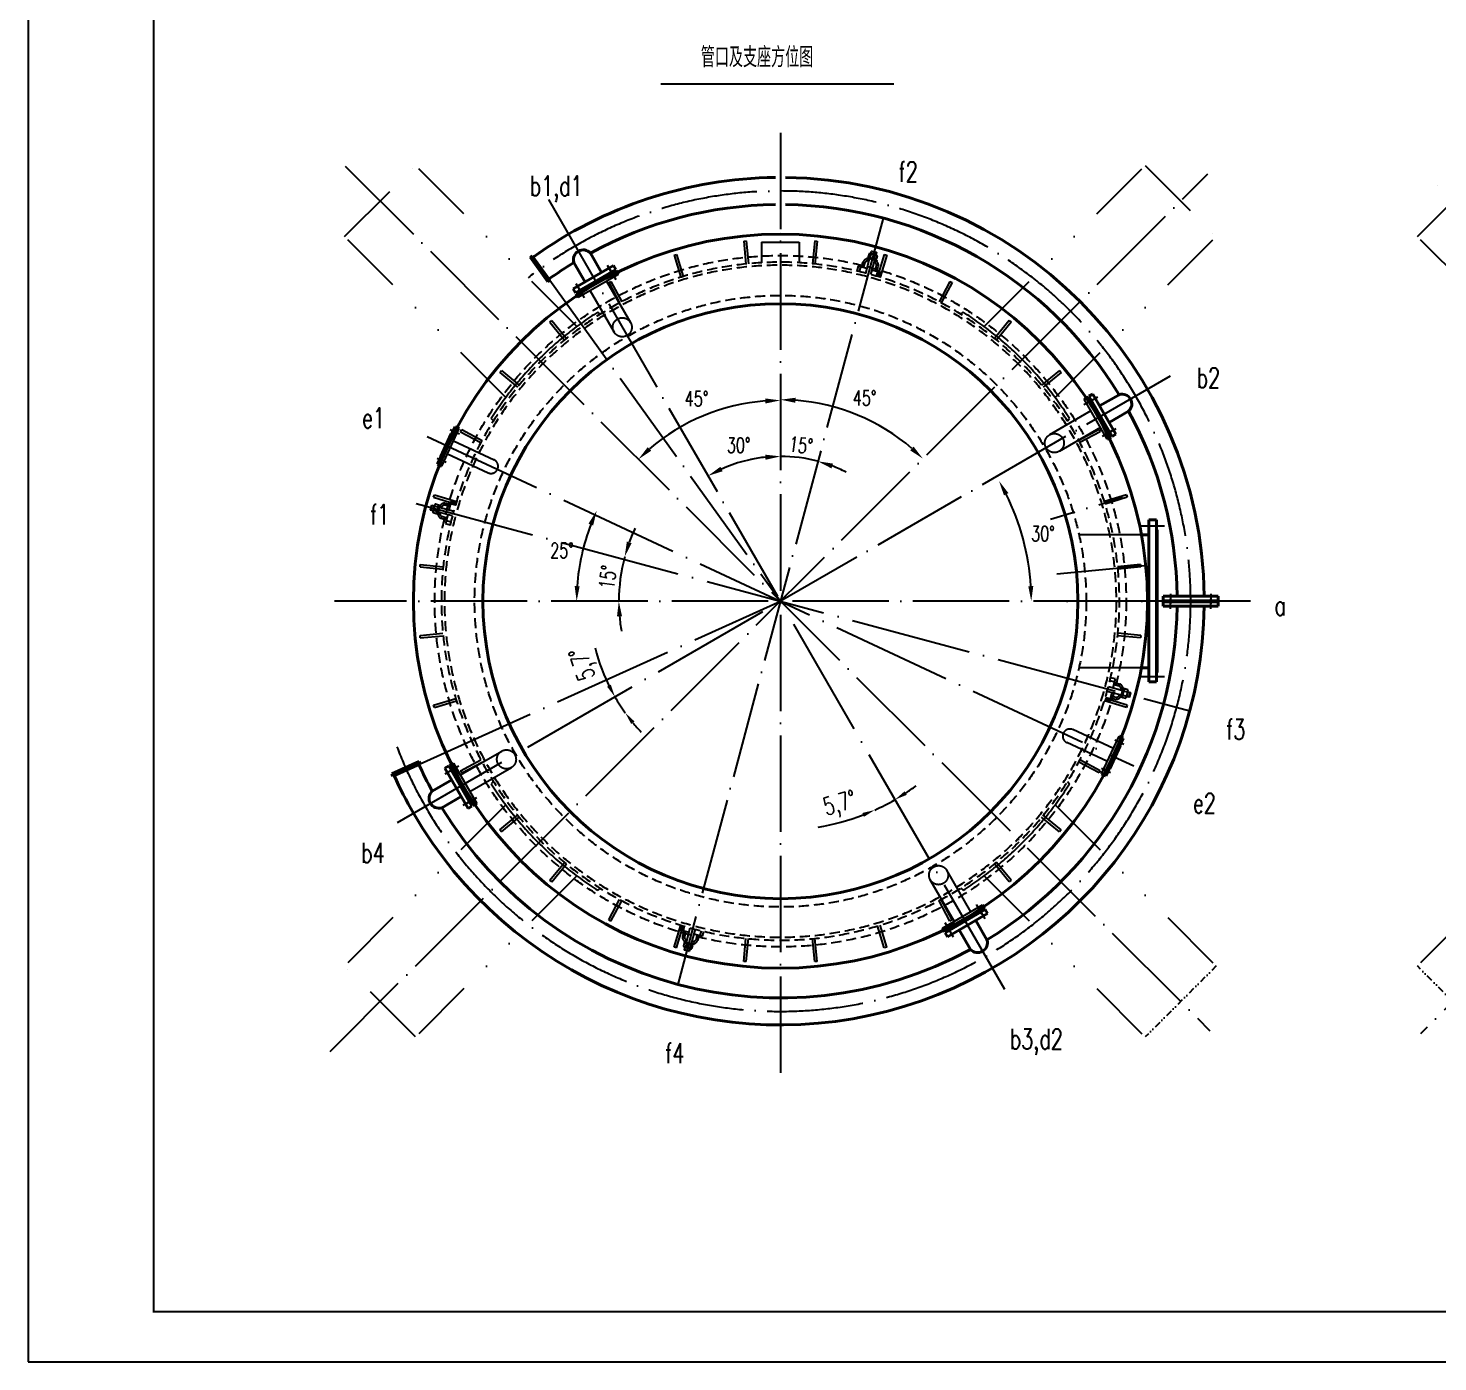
# Model space of a CAD drawing. Extents: x 707610 to 724430, y 95426 to 107306.
# Drawn here: x 707610 to 713225, y 95426 to 100739 of the extents above; entities that cross this region are included whole.
import ezdxf

# ---------------------------------------------------------------- set-up
doc = ezdxf.new("R2010")
doc.units = 0
doc.header["$LTSCALE"] = 20
for name, pattern in [('ACAD_ISO02W100', [15, 12, -3]), ('ACAD_ISO04W100', [30, 24, -3, 0, -3]), ('DASHDOT', [1, 0.5, -0.25, 0, -0.25]), ('DIVIDE', [31.75, 12.7, -6.35, 0, -6.35, 0, -6.35]), ('HIDDEN-S', [3, 2, -1])]:
    doc.linetypes.add(name, pattern=pattern)
for name, color, linetype in [('CDR_DIM', 7, 'Continuous'), ('K1', 4, 'Continuous'), ('图层1', 7, 'Continuous'), ('图层2', 2, 'DASHDOT'), ('图层3', 2, 'Continuous'), ('图层4', 6, 'ACAD_ISO02W100'), ('图层6', 3, 'DIVIDE')]:
    doc.layers.add(name, color=color, linetype=linetype)
doc.layers.add('图层5', color=1, linetype='Continuous', lineweight=40)
doc.styles.add('hzfs', font='simplex.shx', dxfattribs={"width": 0.7, "bigfont": 'hzfs.shx'})
doc.dimstyles.new('PVCAD$2', dxfattribs={"dimscale": 20, "dimtxt": 3, "dimasz": 3, "dimexe": 2, "dimexo": 1, "dimgap": 1, "dimtad": 2, "dimtih": 1, "dimdec": 0, "dimzin": 0, "dimdsep": 46, "dimtxsty": 'hzfs', "dimcen": 0, "dimclrd": 4, "dimclre": 4, "dimclrt": 7, "dimadec": 0, "dimazin": 0, "dimtfac": 0.7, "dimtmove": 0, "dimatfit": 0, "dimfxl": 0, "dimlwd": -1, "dimlwe": -1, "dimarcsym": 0})

# ---------------------------------------------------------------- blocks, each defined once
blk = doc.blocks.new('*D152')
at = {"layer": 'CDR_DIM', "color": 4}
for start, end in [(95.9621, 101.9243), (75, 90), (63.0757, 69.0379)]:
    blk.add_arc((710606.3, 98456.1), 576.9, start, end, dxfattribs=at)
for points in [[(710545.9, 99039.8), (710546.9, 99019.8), (710606.3, 99032.9)], [(710809.6, 98985.2), (710815.8, 99004.2), (710755.6, 99013.3)]]:
    blk.add_solid(points, dxfattribs=at)
at = {"layer": 'Defpoints', "color": 0}
for p in [(710606.3, 100322.1), (711015.2, 99982.2), (710706.5, 99024.1), (710197.4, 96929.9), (710606.3, 96569.6)]:
    blk.add_point(p, dxfattribs=at)
at = {"layer": 'CDR_DIM', "color": 7, "insert": (710688.1, 99077.5), "char_height": 60, "attachment_point": 5, "rotation": 352.5, "style": 'hzfs'}
blk.add_mtext('15°', dxfattribs=at)
blk = doc.blocks.new('*D155')
at = {"layer": 'CDR_DIM', "color": 4}
blk.add_arc((710606.3, 98456.1), 799.9, 94.2989, 130.7011, dxfattribs=at)
for points in [[(710546, 99263.7), (710546.7, 99243.7), (710606.3, 99255.9)], [(710091.5, 99055.1), (710077.9, 99069.8), (710040.7, 99021.6)]]:
    blk.add_solid(points, dxfattribs=at)
at = {"layer": 'Defpoints', "color": 0}
for p in [(710606.3, 100322.1), (708872.9, 100189.5), (710399.3, 99228.7), (712317.3, 96745.1), (710606.3, 96569.6)]:
    blk.add_point(p, dxfattribs=at)
at = {"layer": 'CDR_DIM', "color": 7, "insert": (710272.1, 99262.9), "char_height": 60, "attachment_point": 5, "style": 'hzfs'}
blk.add_mtext('45°', dxfattribs=at)
blk = doc.blocks.new('*D156')
at = {"layer": 'CDR_DIM', "color": 4}
blk.add_arc((710606.3, 98456.1), 802.7, 49.2838, 85.7162, dxfattribs=at)
for points in [[(710665.9, 99246.5), (710666.6, 99266.5), (710606.3, 99258.7)], [(711136.7, 99071.8), (711123.1, 99057.1), (711173.9, 99023.6)]]:
    blk.add_solid(points, dxfattribs=at)
at = {"layer": 'Defpoints', "color": 0}
for p in [(710606.3, 100322.1), (712309.1, 100158.8), (711007.7, 99151.2), (708812.8, 96662.6), (710606.3, 96569.6)]:
    blk.add_point(p, dxfattribs=at)
at = {"layer": 'CDR_DIM', "color": 7, "insert": (710941.6, 99265.5), "char_height": 60, "attachment_point": 5, "style": 'hzfs'}
blk.add_mtext('45°', dxfattribs=at)
blk = doc.blocks.new('*D121')
at = {"layer": 'CDR_DIM', "color": 4}
blk.add_arc((710647.6, 98456.1), 957.9, 3.5896, 26.4104, dxfattribs=at)
for points in [[(711496.6, 98877.4), (711514.3, 98886.8), (711477.1, 98935)], [(711613.5, 98516.3), (711593.5, 98515.7), (711605.4, 98456.1)]]:
    blk.add_solid(points, dxfattribs=at)
at = {"layer": 'Defpoints', "color": 0}
for p in [(712199.3, 99351.9), (711590.9, 98622.4), (708830.5, 98456.1), (710647.6, 98456.1), (712519.4, 98456.1)]:
    blk.add_point(p, dxfattribs=at)
at = {"layer": 'CDR_DIM', "color": 7, "insert": (711651.8, 98725.1), "char_height": 60, "attachment_point": 5, "style": 'hzfs'}
blk.add_mtext('30°', dxfattribs=at)
blk = doc.blocks.new('*D151')
at = {"layer": 'CDR_DIM', "color": 4}
blk.add_arc((710606.3, 98456.1), 576.5, 95.9654, 114.0346, dxfattribs=at)
for points in [[(710376, 98973.7), (710367, 98991.5), (710318, 98955.4)], [(710545.9, 99039.5), (710546.9, 99019.5), (710606.3, 99032.6)]]:
    blk.add_solid(points, dxfattribs=at)
at = {"layer": 'Defpoints', "color": 0}
for p in [(710606.3, 100322.1), (709682.3, 100056.6), (710506.2, 99023.8), (710606.3, 98456.1), (710606.3, 96569.6)]:
    blk.add_point(p, dxfattribs=at)
at = {"layer": 'CDR_DIM', "color": 7, "insert": (710439.8, 99077.4), "char_height": 60, "attachment_point": 5, "style": 'hzfs'}
blk.add_mtext('30°', dxfattribs=at)
blk = doc.blocks.new('*D101')
at = {"layer": 'CDR_DIM', "color": 4}
blk.add_arc((710647.6, 98456.1), 853, 159.031, 175.969, dxfattribs=at)
for points in [[(709841.8, 98765.2), (709860.3, 98757.4), (709874.5, 98816.5)], [(709806.7, 98515.7), (709786.7, 98516.4), (709794.6, 98456.1)]]:
    blk.add_solid(points, dxfattribs=at)
at = {"layer": 'Defpoints', "color": 0}
for p in [(709240.4, 99112.2), (709830.4, 98700.7), (708830.5, 98456.1), (712519.4, 98456.1), (712054.9, 97799.8)]:
    blk.add_point(p, dxfattribs=at)
at = {"layer": 'CDR_DIM', "color": 7, "insert": (709736.2, 98658.1), "char_height": 60, "attachment_point": 5, "style": 'hzfs'}
blk.add_mtext('25°', dxfattribs=at)
blk = doc.blocks.new('*D102')
at = {"layer": 'CDR_DIM', "color": 4}
for start, end in [(154.9586, 159.9793), (165, 180), (185.0207, 190.0414)]:
    blk.add_arc((710647.6, 98456.1), 684.9, start, end, dxfattribs=at)
for points in [[(710013.6, 98687.5), (709994.5, 98693.6), (709986, 98633.3)], [(709955.3, 98395.7), (709975.3, 98396.5), (709962.6, 98456.1)]]:
    blk.add_solid(points, dxfattribs=at)
at = {"layer": 'Defpoints', "color": 0}
for p in [(709196.2, 98845), (709973, 98575), (708830.5, 98456.1), (712519.4, 98456.1), (712278, 98019.2)]:
    blk.add_point(p, dxfattribs=at)
at = {"layer": 'CDR_DIM', "color": 7, "insert": (709918.9, 98552), "char_height": 60, "attachment_point": 5, "rotation": 82.5, "style": 'hzfs'}
blk.add_mtext('15°', dxfattribs=at)
blk = doc.blocks.new('*D129')
at = {"layer": 'CDR_DIM', "color": 4}
blk.add_arc((714879.1, 98456.1), 723.2, 94.7549, 130.2456, dxfattribs=at)
for points in [[(714818.7, 99186.7), (714819.5, 99166.8), (714879.1, 99179.2)], [(714418.6, 99000.7), (714405.1, 99015.4), (714367.7, 98967.4)]]:
    blk.add_solid(points, dxfattribs=at)
at = {"layer": 'Defpoints', "color": 0}
for p in [(714879.1, 100270.6), (713204.2, 100130.9), (714691.9, 99154.6), (714879.1, 98456.1), (714879.1, 96838.3)]:
    blk.add_point(p, dxfattribs=at)
at = {"layer": 'CDR_DIM', "color": 7, "insert": (714574.2, 99192.1), "char_height": 60, "attachment_point": 5, "style": 'hzfs'}
blk.add_mtext('45°', dxfattribs=at)

msp = doc.modelspace()

# ---------------------------------------------------------------- linework, layer by layer
for p, q in [((707610.1, 107306.3), (707610.1, 95426.3)), ((707610.1, 95426.3), (724430.1, 95426.3))]:
    msp.add_line(p, q)
at = {"layer": 'CDR_DIM', "ltscale": 30}
for radius, start, end in [(761.4, 194.1439, 207.583), (761.4, 210, 215.7), (761.4, 219.4633, 223.2266), (912.7, 303.1392, 306.2784), (912.7, 294.3, 300), (912.7, 279.4945, 291.1608)]:
    msp.add_arc((710606.3, 98456.1), radius, start, end, dxfattribs=at)
for points in [[(709930.7, 98123.4), (709916, 98115.5), (709946.9, 98075.4)], [(710011.9, 97967), (710025.1, 97977.2), (709988, 98011.8)], [(711109.6, 97684.7), (711100.9, 97698.9), (711062.7, 97665.6)], [(710932.6, 97612.6), (710939, 97597.2), (710981.9, 97624.2)]]:
    msp.add_solid(points, dxfattribs=at)
at = {"layer": 'K1', "const_width": 8}
msp.add_lwpolyline([(724230.1, 95626.3), (724230.1, 107106.3), (708110.1, 107106.3), (708110.1, 95626.3)], close=True, dxfattribs=at)
at = {"layer": '图层1'}
msp.add_line((710130.5, 100516.6), (711057.6, 100516.6), dxfattribs=at)
at = {"layer": '图层2', "linetype": 'ACAD_ISO04W100', "ltscale": 0.8}
for p, q in [((710606.3, 100322.1), (710606.3, 96569.6)), ((708872.9, 100189.5), (712317.3, 96745.1)), ((708812.8, 96662.6), (712309.1, 100158.8)), ((709682.3, 100056.6), (710606.3, 98456.1)), ((711015.2, 99982.2), (710197.4, 96929.9)), ((709687.8, 99734.3), (710606.3, 98456.1)), ((712158, 99351.9), (710606.3, 98456.1)), ((712478.1, 98456.1), (708830.5, 98456.1)), ((714879.1, 98456.1), (713155.4, 96732.4))]:
    msp.add_line(p, q, dxfattribs=at)
at = {"layer": '图层2', "linetype": 'ACAD_ISO04W100'}
for p, q in [((714879.1, 98456.1), (713204.2, 100130.9)), ((709199.1, 99112.2), (712013.7, 97799.8)), ((709154.9, 98845), (712236.8, 98019.2)), ((711706.9, 98564.5), (712055.8, 98598.8)), ((709080.7, 97575.2), (710606.3, 98456.1)), ((709171.8, 97808.3), (710606.3, 98456.1)), ((711499.6, 96908.9), (710606.3, 98456.1)), ((710606.3, 98456.1), (710606.4, 98456.1))]:
    msp.add_line(p, q, dxfattribs=at)
at = {"layer": '图层2', "ltscale": 10}
for p, q in [((709940.4, 99754.5), (709917.9, 99793.4)), ((709927.8, 99776.2), (709950.3, 99737.3)), ((709814.8, 99682), (709792.4, 99720.9)), ((709802.3, 99703.7), (709824.7, 99664.8)), ((711832.3, 99247.6), (711871.1, 99270)), ((711854, 99260.1), (711815.1, 99237.7)), ((709327.6, 99121.3), (709291.4, 99138.2)), ((711926.5, 99134.5), (711887.6, 99112.1)), ((711904.8, 99122), (711943.6, 99144.4)), ((709274.8, 99008), (709238.6, 99024.9)), ((711682.6, 98782.5), (711999, 98878.5)), ((712042.3, 98756.1), (712135.6, 98756.1)), ((712160.3, 98486.1), (712160.3, 98446.1)), ((712320.3, 98486.1), (712320.3, 98446.1)), ((712298.9, 98456.1), (711624.2, 98456.1)), ((712160.3, 98426.1), (712160.3, 98466.1)), ((712320.3, 98426.1), (712320.3, 98466.1)), ((712042.3, 98156.1), (712135.6, 98156.1)), ((711937.8, 97904.1), (711974.1, 97887.2)), ((709307.9, 97790.1), (709269, 97767.7)), ((709286.1, 97777.6), (709325, 97800)), ((711885, 97790.8), (711921.2, 97773.9)), ((709380.4, 97664.5), (709341.5, 97642.1)), ((709358.6, 97652), (709397.5, 97674.4)), ((711410.4, 97208.4), (711387.9, 97247.3)), ((711397.8, 97230.1), (711420.3, 97191.2)), ((711284.8, 97135.9), (711262.4, 97174.8)), ((711272.3, 97157.6), (711294.7, 97118.7))]:
    msp.add_line(p, q, dxfattribs=at)
at = {"layer": '图层2', "linetype": 'ACAD_ISO04W100', "ltscale": 0.8}
msp.add_arc((710606.3, 98456.1), 1634, 200.8094, 127.9694, dxfattribs=at)
at = {"layer": '图层4', "ltscale": 5}
for p, q in [((710460, 99890.6), (710470, 99891.6)), ((710460, 99890.6), (710469, 99799.1)), ((710470, 99891.6), (710479, 99800)), ((710531.3, 99886.1), (710531.3, 99804)), ((710531.3, 99886.1), (710681.3, 99886.1)), ((710681.3, 99886.1), (710681.3, 99804)), ((710742.7, 99891.6), (710733.7, 99800)), ((710742.7, 99891.6), (710752.6, 99890.6)), ((710752.6, 99890.6), (710743.6, 99799.1)), ((710182.9, 99834.5), (710192.5, 99837.4)), ((710182.9, 99834.5), (710209.6, 99746.5)), ((710192.5, 99837.4), (710219.2, 99749.4)), ((710959.1, 99839.4), (710955.8, 99827.2)), ((710955.8, 99827.2), (710960.3, 99823.2)), ((710965, 99840.6), (710959.1, 99839.4)), ((710964.2, 99825), (710967.4, 99837.2)), ((710988, 99834.5), (710965, 99840.6)), ((710966.8, 99840.1), (710969.4, 99849.8)), ((710967.8, 99839.9), (710970.6, 99850.5)), ((710970.6, 99850.5), (710969.4, 99849.8)), ((710969.4, 99849.8), (710988.7, 99844.6)), ((710970.6, 99850.5), (710988, 99845.8)), ((710980.9, 99820.5), (710984.1, 99832.7)), ((710988, 99845.8), (710985.2, 99835.2)), ((710988.7, 99844.6), (710986.1, 99835)), ((710988, 99845.8), (710988.7, 99844.6)), ((710992.5, 99830.5), (710988, 99834.5)), ((710989.2, 99818.3), (710992.5, 99830.5)), ((711020.1, 99837.4), (710993.4, 99749.4)), ((711029.7, 99834.5), (711003, 99746.5)), ((711020.1, 99837.4), (711029.7, 99834.5)), ((710916.1, 99790.6), (710911, 99771.2)), ((710951, 99781.2), (710916.1, 99790.6)), ((710921.9, 99768.6), (710927, 99787.6)), ((710929.7, 99786.9), (710936.3, 99807.3)), ((710937.4, 99784.9), (710943.9, 99804.9)), ((710946.1, 99762.6), (710961.4, 99819.8)), ((710952.5, 99819.8), (710960.2, 99820.2)), ((710952.9, 99811.8), (710959.3, 99812.1)), ((710953.2, 99822), (710954, 99824.9)), ((710988.9, 99812.5), (710953.2, 99822)), ((710954, 99824.9), (710989.7, 99815.4)), ((710960.2, 99820.2), (710958, 99812.1)), ((710960.3, 99823.2), (710983.3, 99817.1)), ((710980.7, 99814.7), (710965.4, 99757.4)), ((710970.4, 99776), (711005.2, 99766.7)), ((710984, 99803.4), (710978.6, 99806.9)), ((710981.9, 99814.3), (710979.8, 99806.2)), ((710988.4, 99810.2), (710981.9, 99814.3)), ((710983.3, 99817.1), (710989.2, 99818.3)), ((710984, 99772.4), (710988.4, 99793)), ((710989.7, 99815.4), (710988.9, 99812.5)), ((710991.7, 99770.3), (710996.2, 99791.3)), ((709961.4, 99758), (709801.2, 99665.5)), ((709914.2, 99730.8), (710009.5, 99565.7)), ((709922.2, 99725.4), (709931, 99730.1)), ((709922.2, 99725.4), (709965.5, 99644.3)), ((709931, 99730.1), (709974.3, 99649)), ((710989.3, 99750.6), (710994.4, 99769.6)), ((711005.2, 99766.7), (711000.1, 99747.4)), ((711281.7, 99730.1), (711238.3, 99649)), ((711290.5, 99725.4), (711247.1, 99644.3)), ((711281.7, 99730.1), (711290.5, 99725.4)), ((709848.4, 99692.8), (709943.7, 99527.7)), ((709887.7, 99598.9), (709879, 99607.6)), ((711324.9, 99598.9), (711333.6, 99607.6)), ((709687.7, 99567.6), (709695.4, 99573.9)), ((709687.7, 99567.6), (709746, 99496.4)), ((709695.4, 99573.9), (709753.8, 99502.8)), ((711517.2, 99573.9), (711458.9, 99502.8)), ((711525, 99567.6), (711466.6, 99496.4)), ((711517.2, 99573.9), (711525, 99567.6)), ((709488.5, 99367), (709494.8, 99374.7)), ((709488.5, 99367), (709559.6, 99308.6)), ((709494.8, 99374.7), (709565.9, 99316.3)), ((711717.8, 99374.7), (711646.7, 99316.3)), ((711724.2, 99367), (711653, 99308.6)), ((711717.8, 99374.7), (711724.2, 99367)), ((711843.1, 99214), (711678, 99118.7)), ((711908.3, 99100.9), (711815.8, 99261.2)), ((709463.5, 99174.6), (709454.8, 99183.3)), ((711749.2, 99174.6), (711757.9, 99183.3)), ((709257.3, 98994.1), (709327, 99143.6)), ((709332.2, 99131.4), (709336.9, 99140.2)), ((709332.2, 99131.4), (709413.4, 99088)), ((709336.9, 99140.2), (709418.1, 99096.8)), ((711881.1, 99148.1), (711716, 99052.9)), ((711875.7, 99140.2), (711794.5, 99096.8)), ((711880.4, 99131.4), (711799.3, 99088)), ((711875.7, 99140.2), (711880.4, 99131.4)), ((709280.1, 99043), (709441.7, 98967.7)), ((709304.2, 99094.7), (709465.8, 99019.3)), ((709225, 98869.9), (709227.9, 98879.4)), ((709227.9, 98879.4), (709315.9, 98852.7)), ((711984.8, 98879.4), (711896.7, 98852.7)), ((711984.8, 98879.4), (711987.7, 98869.9)), ((709211.9, 98820.4), (709216.5, 98837.8)), ((709211.9, 98820.4), (709212.6, 98819.2)), ((709222.5, 98817.5), (709211.9, 98820.4)), ((709212.6, 98819.2), (709217.8, 98838.5)), ((709222.2, 98816.6), (709212.6, 98819.2)), ((709216.5, 98837.8), (709217.8, 98838.5)), ((709216.5, 98837.8), (709227.2, 98834.9)), ((709217.8, 98838.5), (709227.4, 98835.9)), ((709227.9, 98837.7), (709221.7, 98814.7)), ((709225, 98869.9), (709313, 98843.1)), ((709237.4, 98813.9), (709225.2, 98817.2)), ((709231.9, 98842.2), (709227.9, 98837.7)), ((709241.8, 98830.6), (709229.7, 98833.9)), ((709244.1, 98839), (709231.9, 98842.2)), ((709237.4, 98803.7), (709247, 98839.4)), ((709239.1, 98810.1), (709245.3, 98833.1)), ((709249.9, 98838.7), (709240.3, 98802.9)), ((709245.3, 98833.1), (709244.1, 98839)), ((709247, 98839.4), (709249.9, 98838.7)), ((709247.7, 98830.4), (709304.9, 98815.1)), ((709252.2, 98838.1), (709248, 98831.7)), ((709248, 98831.7), (709256.2, 98829.5)), ((709258.9, 98833.8), (709255.4, 98828.4)), ((709290, 98833.7), (709269.4, 98838.1)), ((709292.1, 98841.4), (709271.1, 98845.9)), ((709286.3, 98820.1), (709295.7, 98855)), ((709311.8, 98839), (709292.8, 98844.1)), ((709295.7, 98855), (709315, 98849.8)), ((711987.7, 98869.9), (711899.6, 98843.1)), ((709221.7, 98814.7), (709223, 98808.8)), ((709223, 98808.8), (709235.1, 98805.6)), ((709235.1, 98805.6), (709239.1, 98810.1)), ((709240.3, 98802.9), (709237.4, 98803.7)), ((709242.6, 98802.2), (709242.2, 98809.9)), ((709242.2, 98809.9), (709250.3, 98807.7)), ((709299.8, 98795.8), (709242.5, 98811.1)), ((709250.6, 98802.6), (709250.2, 98809.1)), ((709275.4, 98779.4), (709255, 98786)), ((709277.5, 98787.2), (709257.5, 98793.6)), ((709281.2, 98800.8), (709271.8, 98765.9)), ((709271.8, 98765.9), (709291.1, 98760.7)), ((709293.7, 98771.7), (709274.7, 98776.8)), ((712044.1, 98721.1), (711795.1, 98721.1)), ((709170.8, 98592.4), (709171.8, 98602.4)), ((709170.8, 98592.4), (709262.3, 98583.4)), ((709171.8, 98602.4), (709263.3, 98593.4)), ((712040.9, 98602.4), (711949.3, 98593.4)), ((712041.9, 98592.4), (711950.3, 98583.4)), ((712040.9, 98602.4), (712041.9, 98592.4)), ((709170.8, 98319.7), (709262.3, 98328.7)), ((709171.8, 98309.7), (709170.8, 98319.7)), ((709171.8, 98309.7), (709263.3, 98318.8)), ((712040.9, 98309.7), (711949.3, 98318.8)), ((712041.9, 98319.7), (711950.3, 98328.7)), ((712041.9, 98319.7), (712040.9, 98309.7)), ((712044.1, 98191.1), (711795.1, 98191.1)), ((711940.8, 98146.2), (711921.5, 98151.4)), ((711931.5, 98111.3), (711940.8, 98146.2)), ((711964.9, 98081.7), (711907.7, 98097)), ((711912.9, 98116.3), (711970.1, 98101)), ((711926.3, 98092), (711916.9, 98057.1)), ((711918.9, 98140.4), (711937.9, 98135.3)), ((711935.1, 98124.9), (711955.1, 98118.5)), ((711937.2, 98132.7), (711957.6, 98126.1)), ((711962.1, 98109.5), (711962.4, 98103)), ((711970.4, 98102.2), (711962.3, 98104.4)), ((711962.7, 98073.4), (711972.3, 98109.2)), ((711975.2, 98108.4), (711965.6, 98072.7)), ((711973.5, 98102), (711967.3, 98079)), ((711970, 98109.9), (711970.4, 98102.2)), ((711972.3, 98109.2), (711975.2, 98108.4)), ((711977.5, 98106.6), (711973.5, 98102)), ((711975.3, 98098.2), (711987.4, 98094.9)), ((711989.7, 98103.3), (711977.5, 98106.6)), ((711984.7, 98074.4), (711990.9, 98097.4)), ((711990.9, 98097.4), (711989.7, 98103.3)), ((711990.1, 98094.6), (712000.8, 98091.7)), ((711990.4, 98095.5), (712000.1, 98093)), ((712000.1, 98093), (711994.9, 98073.6)), ((712000.8, 98091.7), (711996.1, 98074.3)), ((712000.8, 98091.7), (712000.1, 98093)), ((709225, 98042.2), (709313, 98069)), ((709227.9, 98032.7), (709225, 98042.2)), ((709227.9, 98032.7), (709315.9, 98059.4)), ((711984.8, 98032.7), (711896.7, 98059.4)), ((711916.9, 98057.1), (711897.6, 98062.3)), ((711987.7, 98042.2), (711899.6, 98069)), ((711900.9, 98073.1), (711919.9, 98068)), ((711920.6, 98070.7), (711941.5, 98066.2)), ((711922.6, 98078.4), (711943.2, 98074)), ((711953.7, 98078.3), (711957.2, 98083.7)), ((711964.6, 98080.4), (711956.5, 98082.6)), ((711960.4, 98074), (711964.6, 98080.4)), ((711965.6, 98072.7), (711962.7, 98073.4)), ((711967.3, 98079), (711968.5, 98073.1)), ((711968.5, 98073.1), (711980.7, 98069.9)), ((711970.8, 98081.5), (711983, 98078.2)), ((711980.7, 98069.9), (711984.7, 98074.4)), ((711987.7, 98042.2), (711984.8, 98032.7)), ((711994.9, 98073.6), (711985.2, 98076.2)), ((711996.1, 98074.3), (711985.5, 98077.2)), ((711996.1, 98074.3), (711994.9, 98073.6)), ((711932.5, 97869.1), (711770.9, 97944.4)), ((711908.4, 97817.4), (711746.8, 97892.8)), ((711885.6, 97768.5), (711955.3, 97918)), ((709304.3, 97811.2), (709396.8, 97650.9)), ((709331.6, 97764), (709496.6, 97859.2)), ((709332.2, 97780.7), (709413.4, 97824.1)), ((709336.9, 97771.9), (709418.1, 97815.3)), ((711875.7, 97771.9), (711794.5, 97815.3)), ((711880.4, 97780.7), (711799.3, 97824.1)), ((709336.9, 97771.9), (709332.2, 97780.7)), ((709369.6, 97698.1), (709534.6, 97793.4)), ((711880.4, 97780.7), (711875.7, 97771.9)), ((709463.5, 97737.5), (709454.8, 97728.8)), ((711749.2, 97737.5), (711757.9, 97728.8)), ((709488.5, 97545.1), (709559.6, 97603.5)), ((709494.8, 97537.4), (709565.9, 97595.8)), ((711717.8, 97537.4), (711646.7, 97595.8)), ((711724.2, 97545.1), (711653, 97603.5)), ((709494.8, 97537.4), (709488.5, 97545.1)), ((711724.2, 97545.1), (711717.8, 97537.4)), ((709687.7, 97344.6), (709746, 97415.7)), ((711525, 97344.6), (711466.6, 97415.7)), ((709695.4, 97338.2), (709753.8, 97409.3)), ((711364.2, 97219.3), (711268.9, 97384.4)), ((711517.2, 97338.2), (711458.9, 97409.3)), ((709695.4, 97338.2), (709687.7, 97344.6)), ((709887.7, 97313.2), (709879, 97304.5)), ((711298.4, 97181.3), (711203.1, 97346.4)), ((711324.9, 97313.2), (711333.6, 97304.5)), ((711525, 97344.6), (711517.2, 97338.2)), ((709922.2, 97186.7), (709965.5, 97267.8)), ((709931, 97182), (709974.3, 97263.1)), ((711281.7, 97182), (711238.3, 97263.1)), ((711290.5, 97186.7), (711247.1, 97267.8)), ((711251.2, 97154.1), (711411.4, 97246.6)), ((709931, 97182), (709922.2, 97186.7)), ((710182.9, 97077.6), (710209.6, 97165.6)), ((710192.5, 97074.7), (710219.2, 97162.7)), ((710207.4, 97145.4), (710212.6, 97164.8)), ((710242.3, 97136.1), (710207.4, 97145.4)), ((710220.9, 97141.8), (710216.4, 97120.8)), ((710223.4, 97161.5), (710218.3, 97142.5)), ((710228.7, 97139.7), (710224.2, 97119.2)), ((710231.9, 97097.4), (710247.3, 97154.7)), ((710266.6, 97149.5), (710251.2, 97092.3)), ((710290.7, 97143.5), (710285.6, 97124.5)), ((710296.5, 97121.5), (710301.7, 97140.9)), ((711020.1, 97074.7), (710993.4, 97162.7)), ((711029.7, 97077.6), (711003, 97165.6)), ((711290.5, 97186.7), (711281.7, 97182)), ((710192.5, 97074.7), (710182.9, 97077.6)), ((710223.4, 97093.8), (710220.1, 97081.6)), ((710220.1, 97081.6), (710224.7, 97077.6)), ((710222.9, 97096.7), (710223.7, 97099.6)), ((710258.7, 97087.2), (710222.9, 97096.7)), ((710229.3, 97095), (710223.4, 97093.8)), ((710223.7, 97099.6), (710259.5, 97090.1)), ((710223.9, 97067.5), (710226.5, 97077.2)), ((710224.2, 97101.9), (710230.7, 97097.8)), ((710224.6, 97066.3), (710227.5, 97076.9)), ((710224.7, 97077.6), (710247.6, 97071.5)), ((710231.8, 97091.6), (710228.5, 97079.4)), ((710228.6, 97108.7), (710234, 97105.2)), ((710252.3, 97088.9), (710229.3, 97095)), ((710230.7, 97097.8), (710232.9, 97105.9)), ((710248.5, 97087.1), (710245.2, 97074.9)), ((710256.8, 97084.9), (710252.3, 97088.9)), ((710252.5, 97091.9), (710254.7, 97100)), ((710260.1, 97092.3), (710252.5, 97091.9)), ((710259.7, 97100.3), (710253.3, 97100)), ((710253.6, 97072.7), (710256.8, 97084.9)), ((710259.5, 97090.1), (710258.7, 97087.2)), ((710261.6, 97130.9), (710296.5, 97121.5)), ((710275.2, 97127.2), (710268.7, 97107.2)), ((710282.9, 97125.2), (710276.4, 97104.8)), ((710460, 97021.5), (710469, 97113.1)), ((710470, 97020.5), (710479, 97112.1)), ((710742.7, 97020.5), (710733.7, 97112.1)), ((710752.6, 97021.5), (710743.6, 97113.1)), ((711029.7, 97077.6), (711020.1, 97074.7)), ((710243.2, 97062.3), (710223.9, 97067.5)), ((710224.6, 97066.3), (710223.9, 97067.5)), ((710242, 97061.6), (710224.6, 97066.3)), ((710244.8, 97072.2), (710242, 97061.6)), ((710242, 97061.6), (710243.2, 97062.3)), ((710245.8, 97072), (710243.2, 97062.3)), ((710247.6, 97071.5), (710253.6, 97072.7)), ((710470, 97020.5), (710460, 97021.5)), ((710752.6, 97021.5), (710742.7, 97020.5))]:
    msp.add_line(p, q, dxfattribs=at)
at = {"layer": '图层4', "linetype": 'HIDDEN-S'}
for radius in [1377, 1218]:
    msp.add_circle((710606.3, 98456.1), radius, dxfattribs=at)
at = {"layer": '图层4', "ltscale": 5}
for centre in [(709976.3, 99547.2), (711697.5, 99086.1), (709515.1, 97826.1), (711236.3, 97364.9)]:
    msp.add_circle(centre, 38, dxfattribs=at)
for centre, radius, start, end in [((710961.1, 99830.3), 6.1, 209.8073, 300.1927), ((710962.1, 99834.1), 6.1, 29.8073, 120.1927), ((710972.5, 99822.9), 15.2, 40.3297, 109.6703), ((710987.2, 99827.4), 6.1, 29.8073, 120.1927), ((710953.4, 99801.8), 18, 92.9335, 162.1169), ((710953.4, 99801.8), 10, 92.9335, 162.1169), ((710975.8, 99834.8), 15.2, 220.3297, 289.6703), ((710986.2, 99823.6), 6.1, 209.8073, 300.1927), ((710978.6, 99795.1), 10, 347.8831, 57.0665), ((710978.6, 99795.1), 18, 347.8831, 57.0665), ((710606.3, 98456.1), 1362, 122.2754, 147.7246), ((710606.3, 98456.1), 1362, 32.2754, 57.7246), ((709453.5, 98993.6), 28.5, 244.3581, 65.6419), ((709228.2, 98811.9), 6.1, 119.8073, 210.1927), ((709239.5, 98822.3), 15.2, 130.3297, 199.6703), ((709234.9, 98836.9), 6.1, 119.8073, 210.1927), ((709227.5, 98825.5), 15.2, 310.3297, 19.6703), ((709238.8, 98835.9), 6.1, 299.8073, 30.1927), ((709267.3, 98828.3), 18, 77.8831, 147.0665), ((709267.3, 98828.3), 10, 77.8831, 147.0665), ((709232.1, 98810.8), 6.1, 299.8073, 30.1927), ((709260.6, 98803.1), 18, 182.9335, 252.1169), ((709260.6, 98803.1), 10, 182.9335, 252.1169), ((711952.1, 98109), 10, 2.9335, 72.1169), ((711952.1, 98109), 18, 2.9335, 72.1169), ((711985.1, 98086.6), 15.2, 130.3297, 199.6703), ((711980.5, 98101.3), 6.1, 119.8073, 210.1927), ((711973.1, 98089.8), 15.2, 310.3297, 19.6703), ((711984.4, 98100.2), 6.1, 299.8073, 30.1927), ((711945.3, 98083.8), 18, 257.8831, 327.0665), ((711945.3, 98083.8), 10, 257.8831, 327.0665), ((711973.8, 98076.2), 6.1, 119.8073, 210.1927), ((711977.7, 98075.2), 6.1, 299.8073, 30.1927), ((711759.1, 97918.5), 28.5, 65, 245), ((710606.3, 98456.1), 1362, 212.2754, 237.7246), ((710606.3, 98456.1), 1362, 302.2754, 327.7246), ((710234, 97117.1), 18, 167.8831, 237.0665), ((710225.4, 97084.7), 6.1, 209.8073, 300.1927), ((710226.5, 97088.5), 6.1, 29.8073, 120.1927), ((710234, 97117.1), 10, 167.8831, 237.0665), ((710240.1, 97089.3), 15.2, 220.3297, 289.6703), ((710236.9, 97077.3), 15.2, 40.3297, 109.6703), ((710251.5, 97081.8), 6.1, 29.8073, 120.1927), ((710259.2, 97110.3), 10, 272.9335, 342.1169), ((710259.2, 97110.3), 18, 272.9335, 342.1169), ((710250.5, 97078), 6.1, 209.8073, 300.1927)]:
    msp.add_arc(centre, radius, start, end, dxfattribs=at)
at = {"layer": '图层4', "linetype": 'HIDDEN-S'}
for radius, start, end in [(1350, 165.4244, 165), (1338, 165.4282, 164.5718)]:
    msp.add_arc((710606.3, 98456.1), radius, start, end, dxfattribs=at)
at = {"layer": '图层5', "color": 1, "linetype": 'ByBlock', "ltscale": 0.1}
for p, q in [((709617.8, 99831.7), (709609.7, 99825.9)), ((709617.8, 99831.7), (709687.8, 99734.3)), ((709609.7, 99825.9), (709679.7, 99728.4))]:
    msp.add_line(p, q, dxfattribs=at)
at = {"layer": '图层5'}
for p, q in [((709894.2, 99765.4), (709849.5, 99843)), ((709941.4, 99792.7), (709781.2, 99700.2)), ((709828.4, 99727.4), (709783.6, 99805)), ((709950.4, 99777.1), (709790.2, 99684.6)), ((709952.4, 99773.6), (709792.2, 99681.1)), ((709950.4, 99777.1), (709941.4, 99792.7)), ((709952.4, 99773.6), (709961.4, 99758)), ((709922.4, 99758.6), (709820.2, 99699.6)), ((709922.4, 99758.6), (709820.2, 99699.6)), ((709922.4, 99758.6), (709820.2, 99699.6)), ((709922.4, 99758.6), (709820.2, 99699.6)), ((709922.4, 99758.6), (709921.4, 99760.3)), ((709922.4, 99758.6), (709923.4, 99756.9)), ((709790.2, 99684.6), (709781.2, 99700.2)), ((709792.2, 99681.1), (709801.2, 99665.5)), ((709820.2, 99699.6), (709819.2, 99701.3)), ((709820.2, 99699.6), (709821.2, 99697.9)), ((711831.4, 99270.2), (711815.8, 99261.2)), ((711923.9, 99109.9), (711831.4, 99270.2)), ((711834.9, 99272.2), (711850.4, 99281.2)), ((711927.4, 99111.9), (711834.9, 99272.2)), ((711942.9, 99120.9), (711850.4, 99281.2)), ((711877.7, 99234), (711955.2, 99278.7)), ((711849.9, 99242.1), (711848.1, 99241.1)), ((711849.9, 99242.1), (711851.6, 99243.1)), ((711908.9, 99140), (711849.9, 99242.1)), ((711908.9, 99140), (711849.9, 99242.1)), ((711908.9, 99140), (711849.9, 99242.1)), ((711908.9, 99140), (711849.9, 99242.1)), ((711915.7, 99168.1), (711993.2, 99212.9)), ((709310.7, 99151.2), (709241, 99001.7)), ((709253.1, 99032.4), (709295, 99122.2)), ((709295, 99122.2), (709253.1, 99032.4)), ((709295, 99122.2), (709253.1, 99032.4)), ((709296.8, 99121.3), (709295, 99122.2)), ((709310.7, 99151.2), (709327, 99143.6)), ((711908.9, 99140), (711907.1, 99139)), ((711923.9, 99109.9), (711908.3, 99100.9)), ((711908.9, 99140), (711910.6, 99141)), ((711927.4, 99111.9), (711942.9, 99120.9)), ((709241, 99001.7), (709257.3, 98994.1)), ((709253.1, 99032.4), (709254.9, 99031.6)), ((712074.3, 98134.6), (712074.3, 98779.6)), ((712074.3, 98779.6), (712104.3, 98779.6)), ((712104.3, 98779.6), (712104.3, 98134.6)), ((712074.3, 98721.1), (712044.1, 98721.1)), ((712074.3, 98722.1), (712074.3, 98192.1)), ((712106.3, 98740.1), (712104.3, 98740.1)), ((712106.3, 98740.1), (712106.3, 98172.1)), ((712350.3, 98476.1), (712130.3, 98476.1)), ((712130.3, 98476.1), (712130.3, 98458.1)), ((712130.3, 98458.1), (712350.3, 98458.1)), ((712130.3, 98454.1), (712350.3, 98454.1)), ((712130.3, 98436.1), (712130.3, 98454.1)), ((712350.3, 98436.1), (712130.3, 98436.1)), ((712162.3, 98458.1), (712162.3, 98456.1)), ((712318.3, 98456.1), (712162.3, 98456.1)), ((712162.3, 98454.1), (712162.3, 98456.1)), ((712318.3, 98456.1), (712318.3, 98458.1)), ((712318.3, 98456.1), (712318.3, 98454.1)), ((712350.3, 98458.1), (712350.3, 98476.1)), ((712350.3, 98454.1), (712350.3, 98436.1)), ((712074.3, 98191.1), (712044.1, 98191.1)), ((712106.3, 98172.1), (712104.3, 98172.1)), ((712104.3, 98134.6), (712074.3, 98134.6)), ((711971.6, 97910.4), (711901.9, 97760.9)), ((711959.5, 97879.7), (711917.7, 97789.9)), ((711959.5, 97879.7), (711917.7, 97789.9)), ((711917.7, 97789.9), (711959.5, 97879.7)), ((711971.6, 97910.4), (711955.3, 97918)), ((711957.7, 97880.5), (711959.5, 97879.7)), ((709058.3, 97768.1), (709167.7, 97817.4)), ((709062.4, 97758.9), (709171.8, 97808.3)), ((709171.8, 97808.3), (709167.7, 97817.4)), ((709288.7, 97802.2), (709304.3, 97811.2)), ((709062.4, 97758.9), (709058.3, 97768.1)), ((709285.3, 97800.2), (709269.7, 97791.2)), ((709269.7, 97791.2), (709362.2, 97630.9)), ((709285.3, 97800.2), (709377.8, 97639.9)), ((709288.7, 97802.2), (709381.2, 97641.9)), ((709303.8, 97772.1), (709302, 97771.1)), ((709303.8, 97772.1), (709305.5, 97773.1)), ((709303.8, 97772.1), (709362.8, 97670)), ((709303.8, 97772.1), (709362.8, 97670)), ((709303.8, 97772.1), (709362.8, 97670)), ((709303.8, 97772.1), (709362.8, 97670)), ((711901.9, 97760.9), (711885.6, 97768.5)), ((711917.7, 97789.9), (711915.9, 97790.8)), ((709296.9, 97744), (709219.4, 97699.2)), ((709334.9, 97678.1), (709257.4, 97633.4)), ((709362.8, 97670), (709361, 97669)), ((709377.8, 97639.9), (709362.2, 97630.9)), ((709362.8, 97670), (709364.5, 97671)), ((709381.2, 97641.9), (709396.8, 97650.9)), ((711420.4, 97231), (711411.4, 97246.6)), ((711260.2, 97138.5), (711420.4, 97231)), ((711262.2, 97135), (711422.4, 97227.5)), ((711271.2, 97119.4), (711431.4, 97211.9)), ((711290.2, 97153.5), (711392.4, 97212.5)), ((711290.2, 97153.5), (711392.4, 97212.5)), ((711290.2, 97153.5), (711392.4, 97212.5)), ((711290.2, 97153.5), (711392.4, 97212.5)), ((711392.4, 97212.5), (711391.4, 97214.2)), ((711392.4, 97212.5), (711393.4, 97210.8)), ((711422.4, 97227.5), (711431.4, 97211.9)), ((711260.2, 97138.5), (711251.2, 97154.1)), ((711262.2, 97135), (711271.2, 97119.4)), ((711290.2, 97153.5), (711289.2, 97155.2)), ((711290.2, 97153.5), (711291.2, 97151.8)), ((711318.4, 97146.7), (711363.2, 97069.1)), ((711384.2, 97184.7), (711429, 97107.1))]:
    msp.add_line(p, q, dxfattribs=at)
at = {"layer": '图层5', "color": 1, "linetype": 'ByBlock'}
msp.add_line((709687.8, 99734.3), (709679.7, 99728.4), dxfattribs=at)
at = {"layer": '图层5'}
for radius in [1462, 1185]:
    msp.add_circle((710606.3, 98456.1), radius, dxfattribs=at)
at = {"layer": '图层5', "color": 1, "linetype": 'ByBlock', "ltscale": 0.1}
for radius, start, end in [(1688, 90.6789, 125.7), (1688, 0.6789, 89.3211), (1580, 90.7253, 118.6219), (1580, 31.3781, 89.2747), (1580, 121.3781, 125.7)]:
    msp.add_arc((710606.3, 98456.1), radius, start, end, dxfattribs=at)
at = {"layer": '图层5'}
for centre, radius, start, end in [((709820.8, 99816.6), 38.9, 42.5669, 197.4331), ((711966.9, 99241.6), 38.9, 312.5669, 107.4331), ((710606.3, 98456.1), 1580, 0.7253, 28.6219), ((710606.3, 98456.1), 1688, 210, 359.3211), ((710606.3, 98456.1), 1580, 301.3781, 359.2747), ((710606.3, 98456.1), 1688, 204.3, 210), ((710606.3, 98456.1), 1580, 204.3, 208.6219), ((709245.7, 97670.5), 38.9, 132.5669, 287.4331), ((710606.3, 98456.1), 1580, 211.3781, 298.6219), ((711391.9, 97095.5), 38.9, 222.5669, 17.4331)]:
    msp.add_arc(centre, radius, start, end, dxfattribs=at)
at = {"layer": '图层6', "linetype": 'DIVIDE'}
for p, q in [((708870.4, 99909.1), (709153.3, 100191.9)), ((709795.1, 99550.1), (709153.3, 100191.9)), ((711417.5, 99550.1), (712059.3, 100191.9)), ((712059.3, 100191.9), (712342.2, 99909.1)), ((713143.2, 99909.1), (713426, 100191.9)), ((709512.3, 99267.3), (708870.4, 99909.1)), ((711700.4, 99267.3), (712342.2, 99909.1)), ((713785, 99267.3), (713143.2, 99909.1)), ((709512.3, 97644.8), (708870.4, 97003)), ((711700.4, 97644.8), (712342.2, 97003)), ((713785, 97644.8), (713143.2, 97003)), ((709795.1, 97362), (709153.3, 96720.2)), ((711417.5, 97362), (712059.3, 96720.2)), ((709153.3, 96720.2), (708870.4, 97003))]:
    msp.add_line(p, q, dxfattribs=at)
at = {"layer": '图层6', "color": 3, "linetype": 'DIVIDE', "ltscale": 0.1}
for p, q in [((712342.2, 97003), (712059.3, 96720.2)), ((713426, 96720.2), (713143.2, 97003))]:
    msp.add_line(p, q, dxfattribs=at)

# ---------------------------------------------------------------- texts
at = {"layer": 'CDR_DIM', "ltscale": 30, "char_height": 70, "attachment_point": 5, "style": 'hzfs'}
for insert, rotation in [((709825.3, 98208.6), 109.3458), ((710844.8, 97643.5), 16.3586)]:
    msp.add_mtext('5,7°', dxfattribs=dict(at, insert=insert, rotation=rotation))
at = {"layer": '图层3', "char_height": 80, "attachment_point": 1, "style": 'hzfs'}
for s, insert in [('管口及支座方位图', (710289.2, 100663)), ('f2', (711076.8, 100206.9)), ('b1,d1', (709607.4, 100150.4)), ('b2', (712263.9, 99385.7)), ('e1', (708939.8, 99225.9)), ('f1', (708972, 98841.7)), ('a', (712573.9, 98479.4)), ('f3', (712381.3, 97985.8)), ('e2', (712249.4, 97691.6)), ('b4', (708936.3, 97493.5)), ('b3,d2', (711519.9, 96752.2)), ('f4', (710146.8, 96695.7))]:
    msp.add_mtext(s, dxfattribs=dict(at, insert=insert))

# ---------------------------------------------------------------- dimensions: what is measured, and where the dimension line sits
at = {"layer": 'CDR_DIM', "ltscale": 30}
for base, line1, line2, picture, middle in [((711007.7, 99151.2), ((708812.8, 96662.6), (712309.1, 100158.8)), ((710606.3, 100322.1), (710606.3, 96569.6)), '*D156', (710941.6, 99265.5)), ((710399.3, 99228.7), ((708872.9, 100189.5), (712317.3, 96745.1)), ((710606.3, 100322.1), (710606.3, 96569.6)), '*D155', (710272.1, 99262.9)), ((710506.2, 99023.8), ((710606.3, 100322.1), (710606.3, 96569.6)), ((709682.3, 100056.6), (710606.3, 98456.1)), '*D151', (710439.8, 99077.4)), ((714691.9, 99154.6), ((714879.1, 98456.1), (713204.2, 100130.9)), ((714879.1, 100270.6), (714879.1, 96838.3)), '*D129', (714574.2, 99192.1)), ((711590.9, 98622.4), ((712519.4, 98456.1), (708830.5, 98456.1)), ((712199.3, 99351.9), (710647.6, 98456.1)), '*D121', (711651.8, 98725.1)), ((709830.4, 98700.7), ((712519.4, 98456.1), (708830.5, 98456.1)), ((709240.4, 99112.2), (712054.9, 97799.8)), '*D101', (709736.2, 98658.1))]:
    dim = msp.add_angular_dim_2l(base=base, line1=line1, line2=line2, dimstyle='PVCAD$2', dxfattribs=at)
    dim.commit()
    dim.dimension.update_dxf_attribs({"geometry": picture, "text_midpoint": middle})
at = {"layer": 'CDR_DIM', "color": 2, "ltscale": 30}
dim = msp.add_angular_dim_2l(base=(710706.5, 99024.1), line1=((710606.3, 100322.1), (710606.3, 96569.6)), line2=((711015.2, 99982.2), (710197.4, 96929.9)), dimstyle='PVCAD$2', dxfattribs=at)
dim.commit()
dim.dimension.update_dxf_attribs({"geometry": '*D152', "text_midpoint": (710681.6, 99028), "dimtype": 162})
at = {"layer": 'CDR_DIM', "ltscale": 30}
dim = msp.add_angular_dim_2l(base=(709973, 98575), line1=((712519.4, 98456.1), (708830.5, 98456.1)), line2=((709196.2, 98845), (712278, 98019.2)), dimstyle='PVCAD$2', dxfattribs=at)
dim.commit()
dim.dimension.update_dxf_attribs({"geometry": '*D102', "text_midpoint": (709968.5, 98545.5), "dimtype": 162})

doc.saveas('drawing.dxf')
